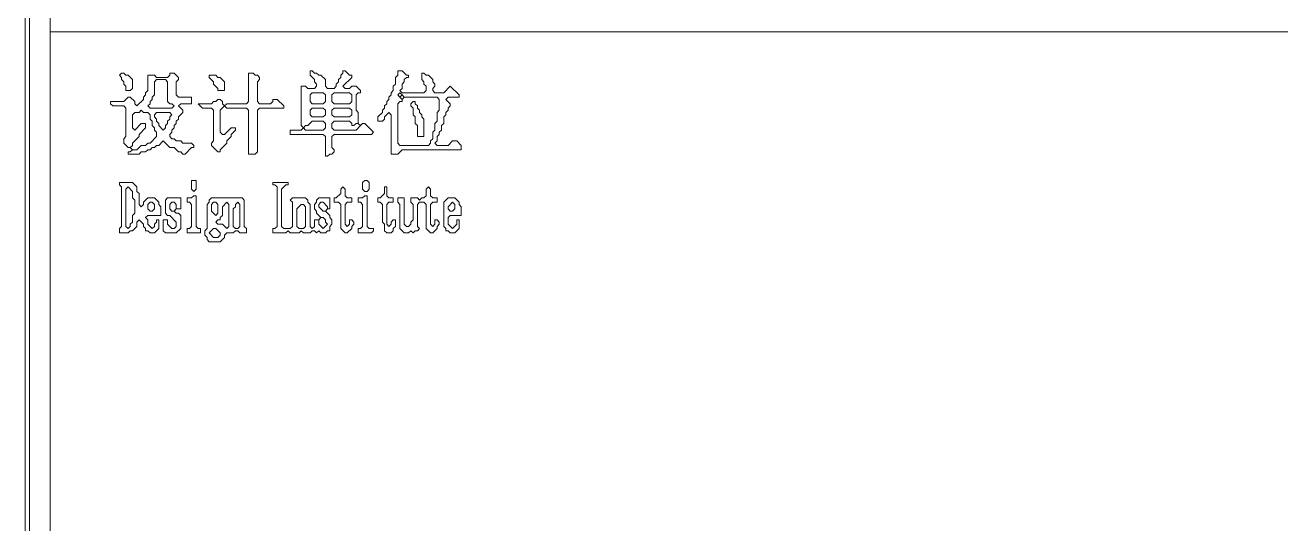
# Model space of a CAD drawing. Header units: millimetres. Extents: x 24 to 865, y 18 to 612.
# Drawn here: x 775 to 825.2, y 352.3 to 372.3 of the extents above; entities that cross this region are included whole.
import ezdxf

# ---------------------------------------------------------------- set-up
doc = ezdxf.new("R2010")
doc.units = ezdxf.units.MM
for name, color, linetype, lineweight in [('TRACE_CURVE', 6, 'CONTINUOUS', 0), ('TRACE_STRAIGHT', 5, 'CONTINUOUS', 0), ('TRACE_TEXT_SYMBOL', 6, 'CONTINUOUS', 0)]:
    doc.layers.add(name, color=color, linetype=linetype, lineweight=lineweight)

msp = doc.modelspace()

# ---------------------------------------------------------------- linework, layer by layer
at = {"layer": 'TRACE_CURVE', "color": 6}
msp.add_lwpolyline([(774.98, 600.7), (774.98, 28.726), (775.156, 28.726), (775.156, 600.7)], close=True, dxfattribs=at)
at = {"layer": 'TRACE_STRAIGHT', "color": 5}
for p, q in [((775.986, 601.456), (775.986, 27.883)), ((775.982, 372.017), (854.887, 372.017))]:
    msp.add_line(p, q, dxfattribs=at)
at = {"layer": 'TRACE_TEXT_SYMBOL', "color": 6}
for points in [[(780.761, 370.369), (780.761, 370.281), (780.673, 370.194), (780.235, 370.194), (780.148, 370.281), (779.885, 370.281), (779.885, 369.668), (779.797, 369.58), (779.797, 369.493), (779.71, 369.405), (779.71, 369.318), (779.447, 369.055), (779.359, 369.143), (779.359, 369.23), (779.184, 369.405), (779.097, 369.405), (778.921, 369.23), (778.396, 369.23), (778.396, 369.143), (778.484, 369.055), (778.921, 369.055), (779.009, 368.967), (779.009, 367.829), (778.921, 367.741), (778.921, 367.566), (779.097, 367.391), (779.184, 367.391), (779.272, 367.303), (779.184, 367.216), (779.097, 367.216), (779.097, 367.128), (779.535, 367.128), (779.622, 367.216), (779.797, 367.216), (779.885, 367.303), (779.972, 367.303), (780.06, 367.391), (780.148, 367.391), (780.235, 367.479), (780.323, 367.479), (780.498, 367.654), (780.761, 367.391), (780.936, 367.391), (781.111, 367.216), (781.198, 367.216), (781.286, 367.128), (781.374, 367.128), (781.636, 367.391), (781.724, 367.391), (781.724, 367.479), (781.636, 367.566), (781.286, 367.566), (781.198, 367.654), (781.023, 367.654), (780.936, 367.741), (780.848, 367.741), (780.761, 367.829), (780.761, 367.916), (780.848, 368.004), (780.848, 368.092), (780.936, 368.179), (780.936, 368.267), (781.023, 368.354), (781.023, 368.442)], [(781.023, 368.442), (781.111, 368.53), (781.111, 368.617), (781.286, 368.792), (781.286, 368.88), (781.111, 369.055), (781.198, 369.143), (781.636, 369.143), (781.636, 369.405), (781.111, 369.405), (781.023, 369.493), (781.023, 370.018), (781.111, 370.106), (781.111, 370.194), (780.936, 370.369), (780.761, 370.369)], [(789.869, 370.456), (789.869, 370.281), (789.781, 370.194), (789.781, 369.931), (789.694, 369.843), (789.694, 369.668), (789.606, 369.58), (789.606, 369.493), (789.518, 369.405), (789.518, 369.318), (789.431, 369.23), (789.431, 369.143), (789.343, 369.055), (789.343, 368.967), (789.256, 368.88), (789.256, 368.792), (789.081, 368.617), (789.081, 368.442), (789.256, 368.442), (789.343, 368.53), (789.343, 368.617), (789.518, 368.792), (789.606, 368.705), (789.606, 367.128), (789.869, 367.128), (790.044, 367.303), (792.409, 367.303), (792.409, 367.479), (792.233, 367.654), (792.058, 367.654), (791.883, 367.479), (791.445, 367.479), (791.358, 367.566), (791.445, 367.654), (791.445, 367.829), (791.533, 367.916), (791.533, 368.004), (791.62, 368.092), (791.62, 368.267), (791.708, 368.354), (791.708, 368.617), (791.795, 368.705), (791.795, 368.792), (791.883, 368.88), (791.883, 368.967), (791.971, 369.055), (791.971, 369.143), (791.795, 369.318), (791.883, 369.405), (792.321, 369.405), (792.321, 369.493), (791.971, 369.843), (791.708, 369.58), (791.358, 369.58), (791.27, 369.668), (791.27, 369.756), (791.358, 369.843), (791.358, 369.931), (791.27, 370.018), (791.27, 370.106), (791.095, 370.281), (791.007, 370.281), (790.92, 370.369), (790.832, 370.369)], [(790.832, 370.369), (790.832, 370.106), (790.92, 370.018), (790.92, 369.931), (791.007, 369.843), (791.007, 369.668), (790.92, 369.58), (790.044, 369.58), (789.956, 369.668), (790.044, 369.756), (790.044, 369.931), (790.131, 370.018), (790.131, 370.106), (790.219, 370.194), (790.307, 370.194), (790.307, 370.281), (790.219, 370.281), (790.044, 370.456), (789.869, 370.456)]]:
    msp.add_lwpolyline(points, dxfattribs=at)
for points in [[(778.834, 370.369), (778.746, 370.281), (778.834, 370.194), (778.834, 370.106), (778.921, 370.018), (778.921, 369.931), (779.009, 369.843), (779.009, 369.668), (779.184, 369.668), (779.272, 369.756), (779.272, 370.106), (779.097, 370.281), (779.009, 370.281), (778.921, 370.369)], [(783.913, 370.369), (783.913, 369.23), (783.826, 369.143), (783.038, 369.143), (782.95, 369.055), (782.862, 369.143), (782.862, 369.23), (782.775, 369.318), (782.687, 369.318), (782.6, 369.23), (782.512, 369.23), (782.425, 369.143), (781.899, 369.143), (782.074, 368.967), (782.425, 368.967), (782.512, 368.88), (782.512, 367.654), (782.425, 367.566), (782.425, 367.479), (782.687, 367.216), (782.775, 367.216), (782.775, 367.303), (783.038, 367.566), (783.038, 367.654), (783.213, 367.829), (783.213, 367.916), (783.388, 368.092), (783.388, 368.179), (783.213, 368.179), (782.95, 367.916), (782.862, 367.916), (782.775, 368.004), (782.775, 368.88), (782.95, 369.055), (783.038, 368.967), (783.826, 368.967), (783.913, 368.88), (783.913, 367.128), (784.176, 367.128), (784.264, 367.216), (784.264, 368.88), (784.351, 368.967), (785.315, 368.967), (785.315, 369.055), (785.052, 369.318), (784.877, 369.318), (784.877, 369.23), (784.789, 369.143), (784.351, 369.143), (784.264, 369.23), (784.264, 370.018), (784.351, 370.106), (784.351, 370.194), (784.264, 370.281), (784.176, 370.281), (784.089, 370.369)], [(786.366, 370.456), (786.366, 370.281), (786.541, 370.106), (786.541, 370.018), (786.628, 369.931), (786.628, 369.843), (786.541, 369.756), (786.278, 369.756), (786.19, 369.843), (786.015, 369.843), (786.015, 368.267), (786.103, 368.179), (786.015, 368.092), (785.577, 368.092), (785.577, 367.916), (786.891, 367.916), (786.979, 367.829), (786.979, 367.041), (787.066, 367.041), (787.154, 367.128), (787.241, 367.128), (787.329, 367.216), (787.329, 367.303), (787.241, 367.391), (787.241, 367.829), (787.329, 367.916), (788.818, 367.916), (788.905, 368.004), (788.555, 368.354), (788.467, 368.354), (788.38, 368.267), (788.292, 368.354), (788.292, 368.792), (788.205, 368.88), (788.205, 369.493), (788.292, 369.58), (788.38, 369.58), (788.38, 369.668), (788.205, 369.843), (788.03, 369.843), (787.942, 369.756), (787.767, 369.756), (787.679, 369.843), (788.03, 370.194), (788.03, 370.281), (787.942, 370.281), (787.767, 370.456), (787.679, 370.456), (787.679, 370.369), (787.592, 370.281), (787.592, 370.194), (787.504, 370.106), (787.504, 370.018), (787.417, 369.931), (787.417, 369.843), (787.329, 369.756), (787.066, 369.756), (786.979, 369.843), (786.979, 370.106), (786.804, 370.281), (786.716, 370.281), (786.628, 370.369), (786.541, 370.369), (786.453, 370.456)], [(780.148, 370.018), (780.235, 370.106), (780.585, 370.106), (780.673, 370.018), (780.673, 369.23), (780.761, 369.143), (780.848, 369.143), (780.936, 369.055), (780.848, 368.967), (779.972, 368.967), (779.885, 369.055), (779.972, 369.143), (779.972, 369.23), (780.06, 369.318), (780.06, 369.405), (780.148, 369.493)], [(782.337, 370.281), (782.337, 370.194), (782.512, 370.018), (782.512, 369.931), (782.687, 369.756), (782.687, 369.668), (782.95, 369.668), (782.95, 370.018), (782.775, 370.194), (782.687, 370.194), (782.6, 370.281)], [(786.366, 369.493), (786.453, 369.58), (786.891, 369.58), (786.979, 369.493), (786.979, 369.23), (786.891, 369.143), (786.453, 369.143), (786.366, 369.23)], [(787.241, 369.493), (787.329, 369.58), (787.942, 369.58), (788.03, 369.493), (788.03, 369.23), (787.942, 369.143), (787.329, 369.143), (787.241, 369.23)], [(789.869, 369.493), (789.956, 369.58), (790.044, 369.493), (789.956, 369.405)], [(790.044, 369.318), (790.131, 369.405), (791.445, 369.405), (791.533, 369.318), (791.533, 368.88), (791.445, 368.792), (791.445, 368.442), (791.358, 368.354), (791.358, 368.092), (791.27, 368.004), (791.27, 367.741), (791.182, 367.654), (791.182, 367.566), (791.095, 367.479), (789.956, 367.479), (789.869, 367.566), (789.869, 369.143), (789.956, 369.23), (790.044, 369.23)], [(789.956, 369.405), (790.044, 369.493), (790.131, 369.405), (790.044, 369.318)], [(779.535, 368.792), (779.622, 368.88), (779.71, 368.792), (779.885, 368.792), (779.972, 368.705), (779.972, 368.53), (780.06, 368.442), (780.06, 368.267), (780.148, 368.179), (780.148, 368.092), (780.235, 368.004), (780.235, 367.829), (779.972, 367.566), (779.885, 367.566), (779.797, 367.479), (779.622, 367.479), (779.447, 367.303), (779.272, 367.303), (779.184, 367.391), (779.272, 367.479), (779.272, 367.566), (779.535, 367.829), (779.535, 367.916), (779.797, 368.179), (779.797, 368.354), (779.622, 368.354), (779.359, 368.092), (779.272, 368.179), (779.272, 368.705), (779.359, 368.792)], [(786.366, 368.88), (786.453, 368.967), (786.891, 368.967), (786.979, 368.88), (786.979, 368.705), (786.891, 368.617), (786.453, 368.617), (786.366, 368.705)], [(787.241, 368.88), (787.329, 368.967), (787.942, 368.967), (788.03, 368.88), (788.03, 368.705), (787.942, 368.617), (787.329, 368.617), (787.241, 368.705)], [(790.482, 369.23), (790.394, 369.143), (790.394, 369.055), (790.482, 368.967), (790.482, 368.705), (790.569, 368.617), (790.569, 368.354), (790.657, 368.267), (790.657, 367.829), (790.92, 367.829), (790.92, 368.53), (790.832, 368.617), (790.832, 368.705), (790.745, 368.792), (790.745, 368.88), (790.657, 368.967), (790.657, 369.055), (790.569, 369.143), (790.569, 369.23)], [(780.148, 368.705), (780.235, 368.792), (780.761, 368.792), (780.848, 368.705), (780.761, 368.617), (780.761, 368.53), (780.673, 368.442), (780.673, 368.354), (780.585, 368.267), (780.585, 368.179), (780.498, 368.092), (780.323, 368.267), (780.323, 368.354), (780.235, 368.442), (780.235, 368.53), (780.148, 368.617)], [(786.453, 368.442), (786.891, 368.442), (786.979, 368.354), (786.979, 368.179), (786.891, 368.092), (786.19, 368.092), (786.103, 368.179), (786.19, 368.267), (786.278, 368.267)], [(787.241, 368.354), (787.329, 368.442), (787.942, 368.442), (788.03, 368.354), (788.03, 368.267), (788.117, 368.267), (788.205, 368.354), (788.292, 368.354), (788.38, 368.267), (788.205, 368.092), (787.329, 368.092), (787.241, 368.179)], [(778.746, 365.99), (778.746, 365.902), (778.834, 365.815), (778.834, 364.238), (778.746, 364.151), (778.746, 363.975), (779.097, 363.975), (779.184, 364.063), (779.272, 364.063), (779.447, 364.238), (779.447, 364.413), (779.535, 364.501), (779.71, 364.326), (779.71, 364.238), (779.797, 364.151), (779.797, 364.063), (779.885, 364.063), (779.972, 363.975), (780.148, 363.975), (780.323, 364.151), (780.323, 364.501), (780.235, 364.501), (780.235, 364.413), (780.148, 364.326), (780.148, 364.238), (780.06, 364.151), (779.885, 364.326), (779.885, 364.501), (779.797, 364.588), (779.885, 364.676), (780.41, 364.676), (780.41, 365.026), (780.323, 365.114), (780.323, 365.202), (780.148, 365.377), (779.885, 365.377), (779.71, 365.202), (779.71, 365.114), (779.622, 365.026), (779.535, 365.114), (779.535, 365.552), (779.447, 365.639), (779.447, 365.815), (779.272, 365.99)], [(781.636, 366.077), (781.636, 365.727), (781.724, 365.639), (781.812, 365.727), (781.812, 366.077)], [(784.877, 365.99), (784.877, 365.902), (784.964, 365.902), (785.052, 365.815), (785.052, 364.238), (784.964, 364.151), (784.877, 364.151), (784.877, 363.975), (785.402, 363.975), (785.49, 364.063), (785.577, 363.975), (785.928, 363.975), (786.015, 364.063), (786.103, 363.975), (786.366, 363.975), (786.453, 364.063), (786.541, 364.063), (786.628, 363.975), (786.716, 364.063), (786.804, 363.975), (786.979, 363.975), (787.066, 364.063), (787.154, 364.063), (787.154, 364.238), (787.241, 364.326), (787.241, 364.501), (787.154, 364.588), (787.154, 364.676), (786.979, 364.851), (787.066, 364.939), (787.154, 364.939), (787.154, 365.377), (786.716, 365.377), (786.628, 365.289), (786.628, 365.202), (786.541, 365.114), (786.541, 364.939), (786.628, 364.851), (786.628, 364.764), (786.804, 364.588), (786.716, 364.501), (786.541, 364.501), (786.541, 364.238), (786.453, 364.151), (786.366, 364.238), (786.366, 365.114), (786.278, 365.202), (786.278, 365.289), (786.19, 365.377), (785.665, 365.377), (785.577, 365.289), (785.665, 365.202), (785.665, 364.238), (785.577, 364.151), (785.315, 364.151), (785.227, 364.238), (785.227, 365.727), (785.402, 365.902), (785.49, 365.902), (785.49, 365.99)], [(788.555, 366.077), (788.467, 365.99), (788.467, 365.727), (788.555, 365.639), (788.643, 365.639), (788.73, 365.727), (788.73, 365.99), (788.643, 366.077)], [(779.009, 365.727), (779.097, 365.815), (779.272, 365.639), (779.272, 365.377), (779.359, 365.289), (779.359, 364.764), (779.272, 364.676), (779.272, 364.413), (779.184, 364.326), (779.184, 364.238), (779.097, 364.151), (779.009, 364.238)], [(780.673, 365.377), (780.585, 365.289), (780.585, 364.764), (780.673, 364.676), (780.761, 364.676), (781.023, 364.413), (781.023, 364.238), (780.936, 364.151), (780.848, 364.151), (780.673, 364.326), (780.673, 364.501), (780.498, 364.501), (780.498, 364.063), (780.585, 363.975), (781.023, 363.975), (781.198, 364.151), (781.198, 364.676), (781.111, 364.764), (781.023, 364.764), (780.936, 364.851), (781.023, 364.939), (781.198, 364.939), (781.198, 365.377)], [(781.724, 365.464), (781.636, 365.377), (781.461, 365.377), (781.461, 365.202), (781.549, 365.202), (781.636, 365.114), (781.636, 364.238), (781.549, 364.151), (781.461, 364.151), (781.461, 363.975), (781.987, 363.975), (781.987, 364.151), (781.899, 364.151), (781.812, 364.238), (781.812, 365.464)], [(782.425, 365.377), (782.337, 365.289), (782.337, 365.202), (782.249, 365.114), (782.249, 364.151), (782.162, 364.063), (782.162, 363.888), (782.249, 363.8), (782.249, 363.713), (782.337, 363.625), (782.775, 363.625), (782.95, 363.8), (782.95, 363.888), (783.038, 363.975), (783.3, 363.975), (783.388, 364.063), (783.476, 364.063), (783.563, 363.975), (783.826, 363.975), (783.826, 364.151), (783.738, 364.238), (783.738, 365.289), (783.651, 365.377)], [(787.679, 365.815), (787.592, 365.727), (787.592, 365.552), (787.417, 365.377), (787.329, 365.377), (787.329, 365.202), (787.504, 365.202), (787.592, 365.114), (787.592, 364.151), (787.767, 363.975), (787.854, 363.975), (788.03, 364.151), (788.03, 364.238), (788.117, 364.326), (788.117, 364.413), (788.03, 364.501), (787.942, 364.501), (787.942, 364.326), (787.854, 364.238), (787.767, 364.326), (787.767, 365.114), (787.854, 365.202), (788.03, 365.202), (788.03, 365.377), (787.854, 365.377), (787.767, 365.464), (787.767, 365.727)], [(788.555, 365.464), (788.467, 365.377), (788.292, 365.377), (788.292, 365.202), (788.38, 365.202), (788.467, 365.114), (788.467, 364.238), (788.38, 364.151), (788.292, 364.151), (788.292, 363.975), (788.818, 363.975), (788.905, 364.063), (788.905, 364.151), (788.73, 364.151), (788.643, 364.238), (788.643, 365.464)], [(789.343, 365.815), (789.343, 365.552), (789.168, 365.377), (789.081, 365.377), (789.081, 365.202), (789.168, 365.202), (789.256, 365.114), (789.256, 364.413), (789.343, 364.326), (789.343, 364.063), (789.431, 363.975), (789.606, 363.975), (789.694, 364.063), (789.694, 364.151), (789.781, 364.238), (789.781, 364.501), (789.694, 364.501), (789.606, 364.413), (789.606, 364.326), (789.518, 364.238), (789.431, 364.326), (789.431, 365.114), (789.518, 365.202), (789.694, 365.202), (789.694, 365.377), (789.518, 365.377), (789.431, 365.464), (789.431, 365.815)], [(791.095, 365.815), (791.007, 365.727), (791.007, 365.464), (790.92, 365.377), (790.832, 365.377), (790.745, 365.289), (790.657, 365.377), (790.394, 365.377), (790.394, 365.202), (790.482, 365.114), (790.482, 364.501), (790.394, 364.413), (790.394, 364.326), (790.307, 364.238), (790.219, 364.238), (790.131, 364.326), (790.131, 365.377), (789.869, 365.377), (789.869, 365.202), (789.956, 365.114), (789.956, 364.151), (790.131, 363.975), (790.307, 363.975), (790.394, 364.063), (790.482, 363.975), (790.569, 364.063), (790.657, 364.063), (790.745, 364.151), (790.657, 364.238), (790.657, 365.114), (790.745, 365.202), (790.92, 365.202), (791.007, 365.114), (791.007, 364.151), (791.182, 363.975), (791.27, 363.975), (791.445, 364.151), (791.445, 364.238), (791.533, 364.326), (791.533, 364.413), (791.445, 364.501), (791.358, 364.501), (791.358, 364.326), (791.27, 364.238), (791.182, 364.326), (791.182, 365.114), (791.27, 365.202), (791.445, 365.202), (791.445, 365.377), (791.27, 365.377), (791.182, 365.464), (791.182, 365.727)], [(791.883, 365.377), (791.708, 365.202), (791.708, 364.238), (791.795, 364.151), (791.795, 364.063), (791.883, 364.063), (791.971, 363.975), (792.146, 363.975), (792.321, 364.151), (792.321, 364.501), (792.233, 364.501), (792.233, 364.326), (792.058, 364.151), (791.883, 364.326), (791.883, 364.588), (791.971, 364.676), (792.409, 364.676), (792.409, 365.026), (792.321, 365.114), (792.321, 365.202), (792.146, 365.377)], [(779.885, 365.114), (779.972, 365.202), (780.06, 365.202), (780.148, 365.114), (780.148, 364.939), (780.06, 364.851), (779.972, 364.851), (779.885, 364.939)], [(780.761, 365.114), (780.848, 365.202), (780.936, 365.202), (781.023, 365.114), (781.023, 364.939), (780.936, 364.851), (780.848, 364.851), (780.761, 364.939)], [(782.425, 365.114), (782.512, 365.202), (782.6, 365.202), (782.687, 365.114), (782.687, 364.764), (782.6, 364.676), (782.425, 364.851)], [(783.038, 365.202), (783.125, 365.114), (783.125, 364.238), (783.038, 364.151), (782.862, 364.326), (782.687, 364.326), (782.6, 364.413), (782.687, 364.501), (782.775, 364.501), (782.775, 364.588), (782.862, 364.676), (782.862, 365.026)], [(783.388, 365.114), (783.476, 365.202), (783.563, 365.114), (783.563, 364.238), (783.476, 364.151), (783.388, 364.151), (783.3, 364.238), (783.3, 364.939), (783.388, 365.026)], [(786.015, 365.114), (786.103, 365.114), (786.19, 365.026), (786.19, 364.238), (786.103, 364.151), (785.928, 364.151), (785.84, 364.238), (785.84, 364.939)], [(786.716, 365.114), (786.804, 365.202), (786.891, 365.202), (787.066, 365.026), (787.066, 364.939), (786.979, 364.851), (786.891, 364.851), (786.716, 365.026)], [(792.058, 365.202), (792.146, 365.114), (792.146, 364.939), (792.058, 364.851), (791.971, 364.851), (791.883, 364.939), (791.883, 365.026)], [(786.716, 364.501), (786.804, 364.588), (786.891, 364.588), (786.979, 364.501), (786.979, 364.413), (787.066, 364.326), (786.891, 364.151), (786.716, 364.326)], [(782.512, 364.151), (782.6, 364.151), (782.775, 363.975), (782.775, 363.888), (782.687, 363.8), (782.512, 363.8), (782.337, 363.975)]]:
    msp.add_lwpolyline(points, close=True, dxfattribs=at)

doc.saveas('drawing.dxf')
